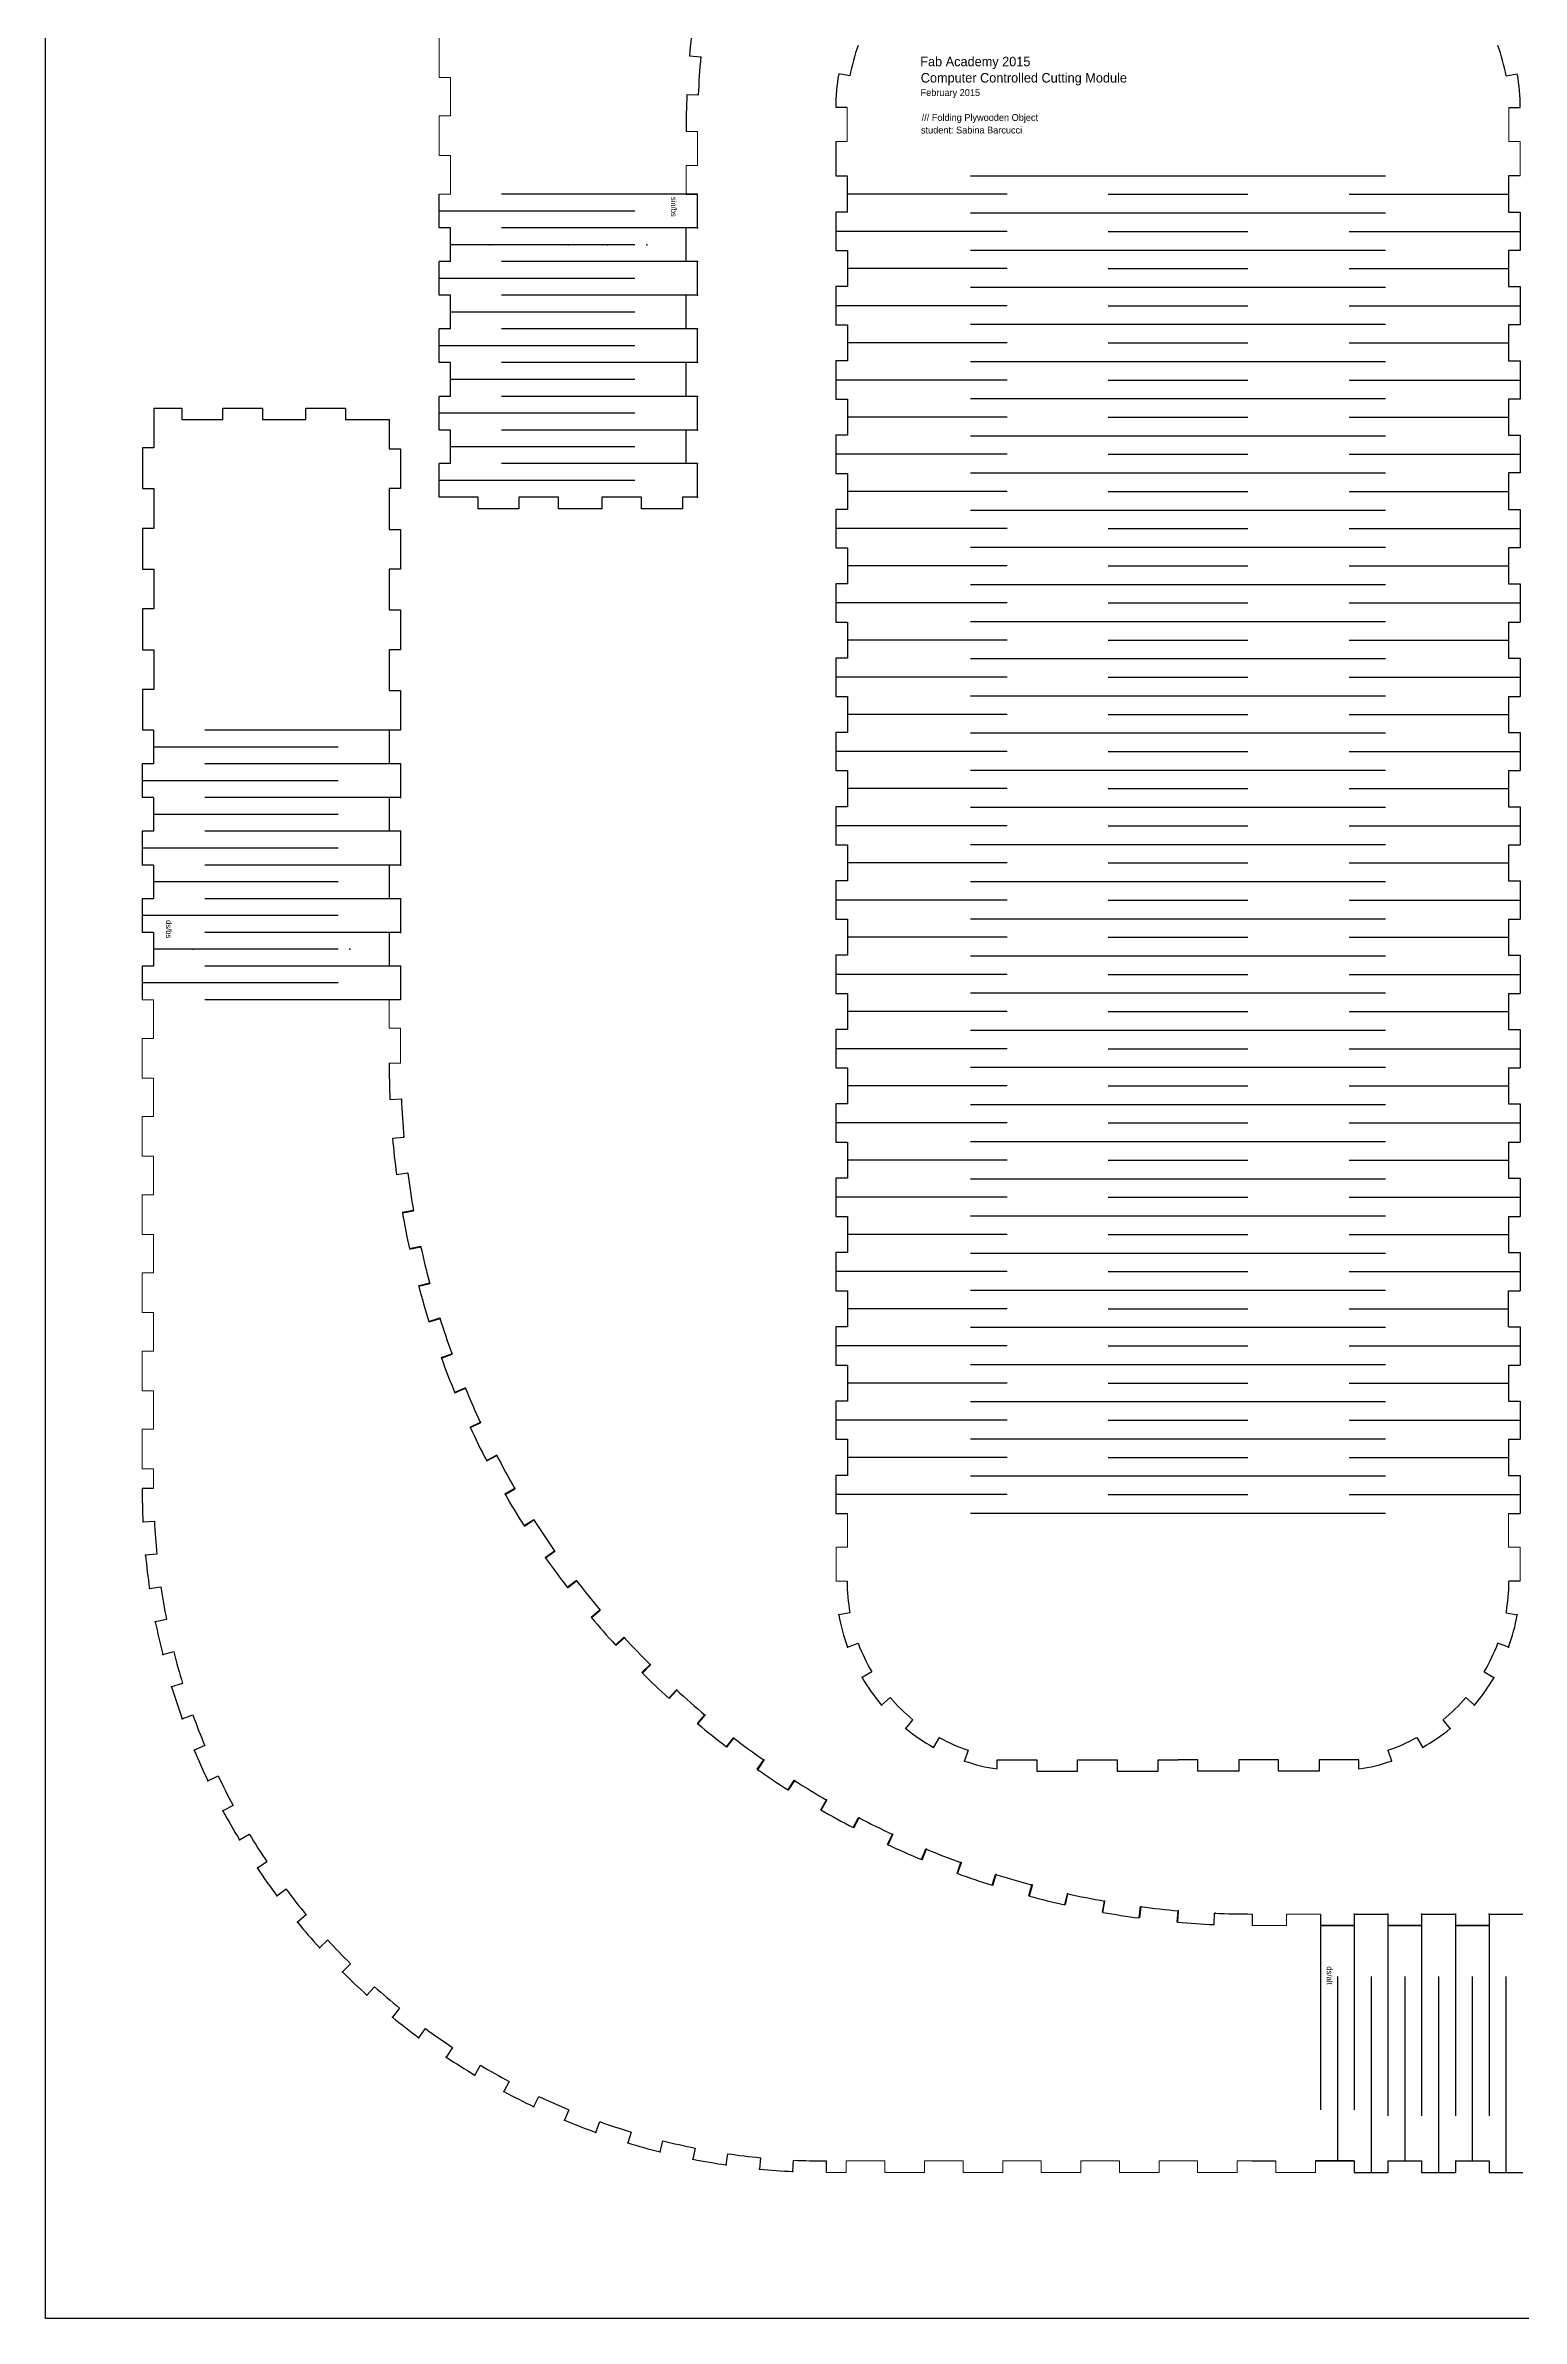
# Model space of a CAD drawing. Header units: millimetres. Extents: x -828 to 5071, y 1205 to 5492.
# Drawn here: x 2383 to 2772, y 3028 to 3626 of the extents above; entities that cross this region are included whole.
import ezdxf

# ---------------------------------------------------------------- set-up
doc = ezdxf.new("R2010")
doc.units = ezdxf.units.MM
doc.layers.get('0').update_dxf_attribs({"true_color": 0xe7f0ff})
doc.layers.add('Layer 1', color=7, linetype='Continuous')

msp = doc.modelspace()

# ---------------------------------------------------------------- linework, layer by layer
at = {"color": 1}
for p, q in [((2383.1, 3028.13), (2383.1, 3928.13)), ((2636.14, 3587.26), (2594.14, 3587.26)), ((2662.77, 3587.26), (2699.51, 3587.26)), ((2726.14, 3587.26), (2768.14, 3587.26)), ((2636.14, 3577.48), (2591.06, 3577.48)), ((2662.77, 3577.48), (2699.51, 3577.48)), ((2726.14, 3577.48), (2771.21, 3577.48)), ((2636.14, 3567.7), (2594.14, 3567.7)), ((2662.77, 3567.7), (2699.51, 3567.7)), ((2726.14, 3567.7), (2768.14, 3567.7)), ((2636.14, 3557.92), (2591.06, 3557.92)), ((2662.77, 3557.92), (2699.51, 3557.92)), ((2726.14, 3557.92), (2771.21, 3557.92)), ((2636.14, 3548.15), (2594.14, 3548.15)), ((2662.77, 3548.15), (2699.51, 3548.15)), ((2726.14, 3548.15), (2768.14, 3548.15)), ((2636.14, 3538.37), (2591.06, 3538.37)), ((2662.77, 3538.37), (2699.51, 3538.37)), ((2726.14, 3538.37), (2771.21, 3538.37)), ((2636.14, 3528.59), (2594.14, 3528.59)), ((2662.77, 3528.59), (2699.51, 3528.59)), ((2726.14, 3528.59), (2768.14, 3528.59)), ((2636.14, 3518.81), (2591.06, 3518.81)), ((2662.77, 3518.81), (2699.51, 3518.81)), ((2726.14, 3518.81), (2771.21, 3518.81)), ((2636.14, 3509.04), (2594.14, 3509.04)), ((2662.77, 3509.04), (2699.51, 3509.04)), ((2726.14, 3509.04), (2768.14, 3509.04)), ((2636.14, 3499.26), (2591.06, 3499.26)), ((2662.77, 3499.26), (2699.51, 3499.26)), ((2726.14, 3499.26), (2771.21, 3499.26)), ((2636.14, 3489.48), (2594.14, 3489.48)), ((2662.77, 3489.48), (2699.51, 3489.48)), ((2726.14, 3489.48), (2768.14, 3489.48)), ((2636.14, 3479.7), (2591.06, 3479.7)), ((2662.77, 3479.7), (2699.51, 3479.7)), ((2726.14, 3479.7), (2771.21, 3479.7)), ((2636.14, 3469.92), (2594.14, 3469.92)), ((2662.77, 3469.92), (2699.51, 3469.92)), ((2726.14, 3469.92), (2768.14, 3469.92)), ((2636.14, 3460.15), (2591.06, 3460.15)), ((2662.77, 3460.15), (2699.51, 3460.15)), ((2726.14, 3460.15), (2771.21, 3460.15)), ((2636.14, 3450.37), (2594.14, 3450.37)), ((2662.77, 3450.37), (2699.51, 3450.37)), ((2726.14, 3450.37), (2768.14, 3450.37)), ((2636.14, 3440.59), (2591.06, 3440.59)), ((2662.77, 3440.59), (2699.51, 3440.59)), ((2726.14, 3440.59), (2771.21, 3440.59)), ((2636.14, 3430.81), (2594.14, 3430.81)), ((2662.77, 3430.81), (2699.51, 3430.81)), ((2726.14, 3430.81), (2768.14, 3430.81)), ((2636.14, 3421.04), (2591.06, 3421.04)), ((2662.77, 3421.04), (2699.51, 3421.04)), ((2726.14, 3421.04), (2771.21, 3421.04)), ((2636.14, 3411.26), (2594.14, 3411.26)), ((2662.77, 3411.26), (2699.51, 3411.26)), ((2726.14, 3411.26), (2768.14, 3411.26)), ((2636.14, 3401.48), (2591.06, 3401.48)), ((2662.77, 3401.48), (2699.51, 3401.48)), ((2726.14, 3401.48), (2771.21, 3401.48)), ((2636.14, 3391.7), (2594.14, 3391.7)), ((2662.77, 3391.7), (2699.51, 3391.7)), ((2726.14, 3391.7), (2768.14, 3391.7)), ((2636.14, 3381.92), (2591.06, 3381.92)), ((2662.77, 3381.92), (2699.51, 3381.92)), ((2726.14, 3381.92), (2771.21, 3381.92)), ((2636.14, 3372.15), (2594.14, 3372.15)), ((2662.77, 3372.15), (2699.51, 3372.15)), ((2726.14, 3372.15), (2768.14, 3372.15)), ((2636.14, 3362.37), (2591.06, 3362.37)), ((2662.77, 3362.37), (2699.51, 3362.37)), ((2726.14, 3362.37), (2771.21, 3362.37)), ((2636.14, 3352.59), (2594.14, 3352.59)), ((2662.77, 3352.59), (2699.51, 3352.59)), ((2726.14, 3352.59), (2768.14, 3352.59)), ((2636.14, 3342.81), (2591.06, 3342.81)), ((2662.77, 3342.81), (2699.51, 3342.81)), ((2726.14, 3342.81), (2771.21, 3342.81)), ((2636.14, 3333.04), (2594.14, 3333.04)), ((2662.77, 3333.04), (2699.51, 3333.04)), ((2726.14, 3333.04), (2768.14, 3333.04)), ((2636.14, 3323.26), (2591.06, 3323.26)), ((2662.77, 3323.26), (2699.51, 3323.26)), ((2726.14, 3323.26), (2771.21, 3323.26)), ((2636.14, 3313.48), (2594.14, 3313.48)), ((2662.77, 3313.48), (2699.51, 3313.48)), ((2726.14, 3313.48), (2768.14, 3313.48)), ((2636.14, 3303.7), (2591.06, 3303.7)), ((2662.77, 3303.7), (2699.51, 3303.7)), ((2726.14, 3303.7), (2771.21, 3303.7)), ((2636.14, 3293.92), (2594.14, 3293.92)), ((2662.77, 3293.92), (2699.51, 3293.92)), ((2726.14, 3293.92), (2768.14, 3293.92)), ((2636.14, 3284.15), (2591.06, 3284.15)), ((2662.77, 3284.15), (2699.51, 3284.15)), ((2726.14, 3284.15), (2771.21, 3284.15)), ((2636.14, 3274.37), (2594.14, 3274.37)), ((2662.77, 3274.37), (2699.51, 3274.37)), ((2726.14, 3274.37), (2768.14, 3274.37)), ((2636.14, 3264.59), (2591.06, 3264.59)), ((2662.77, 3264.59), (2699.51, 3264.59)), ((2726.14, 3264.59), (2771.21, 3264.59)), ((2636.14, 3254.81), (2594.14, 3254.81)), ((2662.77, 3254.81), (2699.51, 3254.81)), ((2726.14, 3254.81), (2768.14, 3254.81)), ((2636.14, 3245.04), (2591.06, 3245.04)), ((2662.77, 3245.04), (2699.51, 3245.04)), ((2726.14, 3245.04), (2771.21, 3245.04)), ((2983.1, 3028.13), (2383.1, 3028.13))]:
    msp.add_line(p, q, dxfattribs=at)
at = {"color": 7, "true_color": 0xffffff}
for p, q in [((2552.56, 3623.71), (2555.55, 3623.45)), ((2551.89, 3613.52), (2554.89, 3613.39)), ((2768.14, 3592.15), (2768.14, 3582.52)), ((2591.06, 3582.52), (2591.06, 3572.44)), ((2594.14, 3582.52), (2591.06, 3582.52)), ((2768.14, 3582.52), (2771.21, 3582.52)), ((2771.21, 3582.52), (2771.21, 3572.44)), ((2591.06, 3572.44), (2594.14, 3572.44)), ((2594.14, 3572.44), (2594.14, 3562.96)), ((2768.14, 3572.44), (2768.14, 3562.96)), ((2771.21, 3572.44), (2768.14, 3572.44)), ((2591.06, 3562.96), (2591.06, 3552.89)), ((2594.14, 3562.96), (2591.06, 3562.96)), ((2768.14, 3562.96), (2771.21, 3562.96)), ((2771.21, 3562.96), (2771.21, 3552.89)), ((2591.06, 3552.89), (2594.14, 3552.89)), ((2594.14, 3552.89), (2594.14, 3543.41)), ((2768.14, 3552.89), (2768.14, 3543.41)), ((2771.21, 3552.89), (2768.14, 3552.89)), ((2591.06, 3543.41), (2591.06, 3533.33)), ((2594.14, 3543.41), (2591.06, 3543.41)), ((2768.14, 3543.41), (2771.21, 3543.41)), ((2771.21, 3543.41), (2771.21, 3533.33)), ((2591.06, 3533.33), (2594.14, 3533.33)), ((2594.14, 3533.33), (2594.14, 3523.85)), ((2768.14, 3533.33), (2768.14, 3523.85)), ((2771.21, 3533.33), (2768.14, 3533.33)), ((2591.06, 3523.85), (2591.06, 3513.77)), ((2594.14, 3523.85), (2591.06, 3523.85)), ((2768.14, 3523.85), (2771.21, 3523.85)), ((2771.21, 3523.85), (2771.21, 3513.92)), ((2591.06, 3513.77), (2594.14, 3513.77)), ((2594.14, 3513.77), (2594.14, 3504.3)), ((2768.14, 3513.92), (2768.14, 3504.3)), ((2771.21, 3513.92), (2768.14, 3513.92)), ((2591.06, 3504.3), (2591.06, 3494.22)), ((2594.14, 3504.3), (2591.06, 3504.3)), ((2768.14, 3504.3), (2771.21, 3504.3)), ((2771.21, 3504.3), (2771.21, 3494.22)), ((2591.06, 3494.22), (2594.14, 3494.22)), ((2594.14, 3494.22), (2594.14, 3484.74)), ((2768.14, 3494.22), (2768.14, 3484.74)), ((2771.21, 3494.22), (2768.14, 3494.22)), ((2591.06, 3484.74), (2591.06, 3474.66)), ((2594.14, 3484.74), (2591.06, 3484.74)), ((2768.14, 3484.74), (2771.21, 3484.74)), ((2771.21, 3484.74), (2771.21, 3474.66)), ((2591.06, 3474.66), (2594.14, 3474.66)), ((2594.14, 3474.66), (2594.14, 3465.19)), ((2768.14, 3474.66), (2768.14, 3465.19)), ((2768.14, 3474.66), (2771.21, 3474.66)), ((2591.06, 3465.19), (2591.06, 3455.11)), ((2594.14, 3465.19), (2591.06, 3465.19)), ((2768.14, 3465.19), (2771.21, 3465.19)), ((2771.21, 3465.19), (2771.21, 3455.11)), ((2591.06, 3455.11), (2594.14, 3455.11)), ((2594.14, 3455.11), (2594.14, 3445.63)), ((2768.14, 3455.11), (2768.14, 3445.63)), ((2768.14, 3455.11), (2771.21, 3455.11)), ((2591.06, 3445.63), (2591.06, 3435.55)), ((2594.14, 3445.63), (2591.06, 3445.63)), ((2768.14, 3445.63), (2771.21, 3445.63)), ((2771.21, 3445.63), (2771.21, 3435.55)), ((2591.06, 3435.55), (2594.14, 3435.55)), ((2594.14, 3435.55), (2594.14, 3426.07)), ((2768.14, 3435.55), (2768.14, 3426.07)), ((2768.14, 3435.55), (2771.21, 3435.55)), ((2591.06, 3426.07), (2591.06, 3416)), ((2594.14, 3426.07), (2591.06, 3426.07)), ((2768.14, 3426.07), (2771.21, 3426.07)), ((2771.21, 3426.07), (2771.21, 3416)), ((2591.06, 3416), (2594.14, 3416)), ((2594.14, 3416), (2594.14, 3406.52)), ((2768.14, 3416), (2768.14, 3406.52)), ((2768.14, 3416), (2771.21, 3416)), ((2591.06, 3406.52), (2591.06, 3396.44)), ((2594.14, 3406.52), (2591.06, 3406.52)), ((2768.14, 3406.52), (2771.21, 3406.52)), ((2771.21, 3406.52), (2771.21, 3396.44)), ((2591.06, 3396.44), (2594.14, 3396.44)), ((2594.14, 3396.44), (2594.14, 3386.96)), ((2768.14, 3396.44), (2768.14, 3386.96)), ((2768.14, 3396.44), (2771.21, 3396.44)), ((2591.06, 3386.96), (2591.06, 3376.89)), ((2594.14, 3386.96), (2591.06, 3386.96)), ((2768.14, 3386.96), (2771.21, 3386.96)), ((2771.21, 3386.96), (2771.21, 3376.89)), ((2591.06, 3376.89), (2594.14, 3376.89)), ((2594.14, 3376.89), (2594.14, 3367.41)), ((2768.14, 3376.89), (2768.14, 3367.41)), ((2768.14, 3376.89), (2771.21, 3376.89)), ((2591.06, 3367.41), (2591.06, 3357.33)), ((2594.14, 3367.41), (2591.06, 3367.41)), ((2768.14, 3367.41), (2771.21, 3367.41)), ((2771.21, 3367.41), (2771.21, 3357.33)), ((2591.06, 3357.33), (2594.14, 3357.33)), ((2594.14, 3357.33), (2594.14, 3347.85)), ((2768.14, 3357.33), (2768.14, 3347.85)), ((2768.14, 3357.33), (2771.21, 3357.33)), ((2473.76, 3348.99), (2476.76, 3349.13)), ((2591.06, 3347.85), (2591.06, 3337.77)), ((2594.14, 3347.85), (2591.06, 3347.85)), ((2768.14, 3347.85), (2771.21, 3347.85)), ((2771.21, 3347.85), (2771.21, 3337.77)), ((2474.43, 3338.81), (2477.42, 3339.07)), ((2591.06, 3337.77), (2594.14, 3337.77)), ((2594.14, 3337.77), (2594.14, 3328.3)), ((2768.14, 3337.77), (2768.14, 3328.3)), ((2768.14, 3337.77), (2771.21, 3337.77)), ((2475.48, 3329.25), (2478.45, 3329.65)), ((2591.06, 3328.3), (2591.06, 3318.22)), ((2594.14, 3328.3), (2591.06, 3328.3)), ((2768.14, 3328.3), (2771.21, 3328.3)), ((2771.21, 3328.3), (2771.21, 3318.22)), ((2477, 3319.31), (2479.96, 3319.83)), ((2477.03, 3319.16), (2479.99, 3319.68)), ((2591.06, 3318.22), (2594.14, 3318.22)), ((2594.14, 3318.22), (2594.14, 3308.74)), ((2768.14, 3318.22), (2768.14, 3308.74)), ((2768.14, 3318.22), (2771.21, 3318.22)), ((2478.91, 3309.74), (2481.83, 3310.39)), ((2478.94, 3309.59), (2481.87, 3310.24)), ((2478.94, 3309.59), (2481.87, 3310.24)), ((2591.06, 3308.74), (2591.06, 3298.66)), ((2594.14, 3308.74), (2591.06, 3308.74)), ((2768.14, 3308.74), (2771.21, 3308.74)), ((2771.21, 3308.74), (2771.21, 3298.66)), ((2481.29, 3299.96), (2484.19, 3300.74)), ((2481.33, 3299.82), (2484.23, 3300.6)), ((2591.06, 3298.66), (2594.14, 3298.66)), ((2594.14, 3298.66), (2594.14, 3289.19)), ((2768.14, 3289.19), (2768.14, 3298.66)), ((2768.14, 3298.66), (2771.21, 3298.66)), ((2484.02, 3290.59), (2486.88, 3291.5)), ((2484.07, 3290.45), (2486.93, 3291.35)), ((2484.07, 3290.45), (2486.93, 3291.35)), ((2591.06, 3289.19), (2591.06, 3279.11)), ((2594.14, 3289.19), (2591.06, 3289.19)), ((2768.14, 3289.19), (2771.21, 3289.19)), ((2771.21, 3289.19), (2771.21, 3279.11)), ((2487.25, 3281.07), (2490.07, 3282.09)), ((2487.3, 3280.93), (2490.12, 3281.95)), ((2591.06, 3279.11), (2594.14, 3279.11)), ((2594.14, 3279.11), (2594.14, 3269.63)), ((2768.14, 3279.11), (2768.14, 3269.63)), ((2768.14, 3279.11), (2771.21, 3279.11)), ((2490.79, 3271.97), (2493.56, 3273.12)), ((2490.84, 3271.83), (2493.62, 3272.98)), ((2490.84, 3271.83), (2493.62, 3272.98)), ((2591.06, 3269.63), (2591.06, 3259.55)), ((2594.14, 3269.63), (2591.06, 3269.63)), ((2768.14, 3269.63), (2771.21, 3269.63)), ((2771.21, 3269.63), (2771.21, 3259.55)), ((2494.84, 3262.76), (2497.55, 3264.03)), ((2494.84, 3262.76), (2497.55, 3264.03)), ((2494.9, 3262.62), (2497.62, 3263.89)), ((2499.15, 3254), (2501.81, 3255.39)), ((2499.22, 3253.87), (2501.88, 3255.26)), ((2499.22, 3253.87), (2501.88, 3255.26)), ((2591.06, 3259.55), (2594.14, 3259.55)), ((2594.14, 3259.55), (2594.14, 3250.07)), ((2768.14, 3259.55), (2768.14, 3250.07)), ((2768.14, 3259.55), (2771.21, 3259.55)), ((2591.06, 3250.07), (2591.06, 3240)), ((2594.14, 3250.07), (2591.06, 3250.07)), ((2768.14, 3250.07), (2771.21, 3250.07)), ((2771.21, 3250.07), (2771.21, 3240)), ((2408.55, 3246.68), (2411.55, 3246.68)), ((2503.98, 3245.18), (2506.58, 3246.68)), ((2504.06, 3245.05), (2506.66, 3246.55)), ((2408.77, 3237.85), (2411.76, 3237.99)), ((2509.05, 3236.84), (2511.58, 3238.45)), ((2509.13, 3236.71), (2511.66, 3238.32)), ((2591.06, 3240), (2594.14, 3240)), ((2768.14, 3240), (2771.21, 3240)), ((2412.4, 3229.33), (2409.42, 3229.03)), ((2514.63, 3228.47), (2517.09, 3230.19)), ((2514.63, 3228.47), (2517.09, 3230.19)), ((2514.72, 3228.35), (2517.18, 3230.07)), ((2410.5, 3220.26), (2413.47, 3220.7)), ((2520.4, 3220.6), (2522.78, 3222.42)), ((2520.49, 3220.48), (2522.87, 3222.3)), ((2526.69, 3212.75), (2528.99, 3214.68)), ((2526.69, 3212.75), (2528.99, 3214.68)), ((2526.79, 3212.63), (2529.09, 3214.56)), ((2414.95, 3212.14), (2412.01, 3211.55)), ((2533.13, 3205.41), (2535.34, 3207.44)), ((2533.23, 3205.3), (2535.44, 3207.33)), ((2413.95, 3202.93), (2416.86, 3203.66)), ((2419.17, 3195.28), (2416.3, 3194.41)), ((2540.08, 3198.14), (2542.2, 3200.26)), ((2540.08, 3198.14), (2542.2, 3200.26)), ((2540.19, 3198.03), (2542.31, 3200.16)), ((2547.13, 3191.39), (2549.16, 3193.6)), ((2547.24, 3191.29), (2549.27, 3193.5)), ((2547.24, 3191.29), (2549.27, 3193.5)), ((2419.08, 3186.02), (2421.9, 3187.03)), ((2554.69, 3184.75), (2556.62, 3187.05)), ((2554.81, 3184.66), (2556.73, 3186.96)), ((2425.03, 3178.92), (2422.26, 3177.77)), ((2562.3, 3178.64), (2564.13, 3181.02)), ((2562.42, 3178.55), (2564.25, 3180.93)), ((2425.84, 3169.69), (2428.55, 3170.97)), ((2570.41, 3172.69), (2572.13, 3175.15)), ((2570.53, 3172.6), (2572.26, 3175.06)), ((2578.53, 3167.27), (2580.14, 3169.8)), ((2578.65, 3167.18), (2580.26, 3169.71)), ((2432.46, 3163.21), (2429.81, 3161.8)), ((2587.12, 3162.04), (2588.62, 3164.64)), ((2587.25, 3161.97), (2588.75, 3164.57)), ((2595.68, 3157.35), (2597.06, 3160.01)), ((2595.81, 3157.28), (2597.2, 3159.94)), ((2434.17, 3154.11), (2436.74, 3155.65)), ((2604.7, 3152.89), (2605.97, 3155.61)), ((2604.84, 3152.83), (2606.1, 3155.55)), ((2441.39, 3148.31), (2438.9, 3146.64)), ((2613.63, 3148.96), (2614.78, 3151.73)), ((2613.77, 3148.9), (2614.92, 3151.67)), ((2623.01, 3145.31), (2624.03, 3148.13)), ((2623.15, 3145.26), (2624.17, 3148.08)), ((2443.99, 3139.41), (2446.4, 3141.2)), ((2632.25, 3142.17), (2633.15, 3145.03)), ((2632.39, 3142.13), (2633.29, 3144.99)), ((2641.91, 3139.35), (2642.68, 3142.25)), ((2641.91, 3139.35), (2642.68, 3142.25)), ((2642.05, 3139.31), (2642.83, 3142.21)), ((2651.39, 3137.03), (2652.03, 3139.96)), ((2651.53, 3137), (2652.18, 3139.93)), ((2661.25, 3135.06), (2661.77, 3138.02)), ((2661.4, 3135.04), (2661.92, 3137.99)), ((2670.9, 3133.58), (2671.29, 3136.55)), ((2671.05, 3133.56), (2671.44, 3136.53)), ((2680.9, 3132.48), (2681.16, 3135.47)), ((2681.05, 3132.46), (2681.31, 3135.45)), ((2451.74, 3134.35), (2449.42, 3132.44)), ((2690.64, 3131.84), (2690.77, 3134.83)), ((2700.69, 3134.61), (2700.69, 3131.61)), ((2455.2, 3125.75), (2457.42, 3127.77)), ((2463.41, 3121.47), (2461.29, 3119.35)), ((2467.69, 3113.26), (2469.71, 3115.48)), ((2476.29, 3109.8), (2474.39, 3107.48)), ((2481.35, 3102.05), (2483.14, 3104.45)), ((2490.25, 3099.45), (2488.58, 3096.96)), ((2496.05, 3092.23), (2497.59, 3094.8)), ((2505.15, 3090.52), (2503.74, 3087.87)), ((2511.63, 3083.9), (2512.91, 3086.61)), ((2520.86, 3083.09), (2519.71, 3080.32)), ((2527.96, 3077.13), (2528.97, 3079.96)), ((2537.22, 3077.23), (2536.35, 3074.36)), ((2544.87, 3072), (2545.6, 3074.91)), ((2554.08, 3073.01), (2553.49, 3070.07)), ((2562.2, 3068.56), (2562.64, 3071.52)), ((2571.27, 3070.46), (2570.97, 3067.47)), ((2579.79, 3066.82), (2579.94, 3069.82)), ((2588.62, 3066.61), (2588.62, 3069.61))]:
    msp.add_line(p, q, dxfattribs=at)
at = {"color": 4}
for p, q in [((2594.8, 3618.39), (2591.85, 3618.92)), ((2767.48, 3618.39), (2770.43, 3618.92)), ((2594.06, 3610.1), (2591.06, 3610.1)), ((2768.21, 3610.1), (2771.21, 3610.1)), ((2626.55, 3592.15), (2735.73, 3592.15)), ((2486.68, 3578.42), (2486.68, 3587.29)), ((2554.68, 3587.29), (2503.14, 3587.29)), ((2551.68, 3587.29), (2554.61, 3587.29)), ((2554.68, 3578.42), (2554.68, 3587.29)), ((2538.22, 3582.85), (2486.68, 3582.85)), ((2489.68, 3578.42), (2486.68, 3578.42)), ((2489.68, 3578.42), (2486.68, 3578.42)), ((2489.68, 3569.55), (2489.68, 3578.42)), ((2554.68, 3578.42), (2503.14, 3578.42)), ((2554.68, 3578.42), (2551.68, 3578.42)), ((2554.68, 3578.42), (2551.68, 3578.42)), ((2551.68, 3569.55), (2551.68, 3578.42)), ((2626.55, 3582.37), (2735.73, 3582.37)), ((2538.22, 3573.98), (2489.68, 3573.98)), ((2626.55, 3572.59), (2735.73, 3572.59)), ((2489.68, 3569.55), (2486.68, 3569.55)), ((2489.68, 3569.55), (2486.68, 3569.55)), ((2486.68, 3560.68), (2486.68, 3569.55)), ((2554.68, 3569.55), (2503.14, 3569.55)), ((2554.68, 3569.55), (2551.68, 3569.55)), ((2554.68, 3569.55), (2551.68, 3569.55)), ((2554.68, 3560.68), (2554.68, 3569.55)), ((2538.22, 3565.11), (2486.68, 3565.11)), ((2489.68, 3560.68), (2486.68, 3560.68)), ((2489.68, 3560.68), (2486.68, 3560.68)), ((2489.68, 3551.81), (2489.68, 3560.68)), ((2554.68, 3560.68), (2503.14, 3560.68)), ((2554.68, 3560.68), (2551.68, 3560.68)), ((2554.68, 3560.68), (2551.68, 3560.68)), ((2551.68, 3551.81), (2551.68, 3560.68)), ((2626.55, 3562.81), (2735.73, 3562.81)), ((2538.22, 3556.24), (2489.68, 3556.24)), ((2489.68, 3551.81), (2486.68, 3551.81)), ((2489.68, 3551.81), (2486.68, 3551.81)), ((2486.68, 3542.94), (2486.68, 3551.81)), ((2554.68, 3551.81), (2503.14, 3551.81)), ((2554.68, 3551.81), (2551.68, 3551.81)), ((2554.68, 3551.81), (2551.68, 3551.81)), ((2554.68, 3542.94), (2554.68, 3551.81)), ((2626.55, 3553.04), (2735.73, 3553.04)), ((2538.22, 3547.37), (2486.68, 3547.37)), ((2489.68, 3542.94), (2486.68, 3542.94)), ((2489.68, 3542.94), (2486.68, 3542.94)), ((2489.68, 3534.07), (2489.68, 3542.94)), ((2554.68, 3542.94), (2503.14, 3542.94)), ((2554.68, 3542.94), (2551.68, 3542.94)), ((2554.68, 3542.94), (2551.68, 3542.94)), ((2551.68, 3534.07), (2551.68, 3542.94)), ((2626.55, 3543.26), (2735.73, 3543.26)), ((2538.22, 3538.5), (2489.68, 3538.5)), ((2489.68, 3534.07), (2486.68, 3534.07)), ((2489.68, 3534.07), (2486.68, 3534.07)), ((2486.68, 3525.2), (2486.68, 3534.07)), ((2551.68, 3534.07), (2503.14, 3534.07)), ((2554.68, 3534.07), (2551.68, 3534.07)), ((2554.68, 3534.07), (2551.68, 3534.07)), ((2554.68, 3525.2), (2554.68, 3534.07)), ((2626.55, 3533.48), (2735.73, 3533.48)), ((2538.22, 3529.63), (2486.68, 3529.63)), ((2489.68, 3525.2), (2486.68, 3525.2)), ((2489.68, 3525.2), (2486.68, 3525.2)), ((2489.68, 3516.37), (2489.68, 3525.2)), ((2551.68, 3525.2), (2503.14, 3525.2)), ((2554.68, 3525.2), (2551.68, 3525.2)), ((2554.68, 3525.2), (2551.68, 3525.2)), ((2551.68, 3516.37), (2551.68, 3525.2)), ((2538.22, 3520.78), (2489.68, 3520.78)), ((2626.55, 3523.7), (2735.73, 3523.7)), ((2486.68, 3507.5), (2486.68, 3516.37)), ((2489.68, 3516.37), (2486.68, 3516.37)), ((2551.68, 3516.37), (2503.14, 3516.37)), ((2554.68, 3516.37), (2551.68, 3516.37)), ((2554.68, 3516.37), (2551.68, 3516.37)), ((2554.68, 3507.5), (2554.68, 3516.37)), ((2626.55, 3513.92), (2735.73, 3513.92)), ((2538.22, 3511.93), (2486.68, 3511.93)), ((2489.68, 3507.5), (2486.68, 3507.5)), ((2496.95, 3507.5), (2486.68, 3507.5)), ((2496.95, 3504.5), (2496.95, 3507.5)), ((2507.7, 3507.5), (2507.7, 3504.5)), ((2518.15, 3507.5), (2507.7, 3507.5)), ((2518.15, 3504.5), (2518.15, 3507.5)), ((2529.55, 3507.5), (2529.55, 3504.5)), ((2539.99, 3507.5), (2529.55, 3507.5)), ((2539.99, 3504.5), (2539.99, 3507.5)), ((2550.74, 3507.5), (2550.74, 3504.5)), ((2554.68, 3507.5), (2550.74, 3507.5)), ((2507.7, 3504.5), (2496.95, 3504.5)), ((2529.55, 3504.5), (2518.15, 3504.5)), ((2550.74, 3504.5), (2539.99, 3504.5)), ((2626.55, 3504.15), (2735.73, 3504.15)), ((2626.55, 3494.37), (2735.73, 3494.37)), ((2626.55, 3484.59), (2735.73, 3484.59)), ((2626.55, 3474.81), (2735.73, 3474.81)), ((2626.55, 3465.04), (2735.73, 3465.04)), ((2626.55, 3455.26), (2735.73, 3455.26)), ((2411.55, 3446.19), (2411.55, 3437.32)), ((2473.55, 3446.19), (2425.01, 3446.19)), ((2473.55, 3446.19), (2473.55, 3437.32)), ((2460.09, 3441.76), (2411.55, 3441.76)), ((2626.55, 3445.48), (2735.73, 3445.48)), ((2411.55, 3437.32), (2408.55, 3437.32)), ((2408.55, 3437.32), (2408.55, 3428.45)), ((2476.55, 3437.32), (2425.01, 3437.32)), ((2476.55, 3437.32), (2473.55, 3437.32)), ((2476.55, 3437.32), (2476.55, 3428.45)), ((2626.55, 3435.7), (2735.73, 3435.7)), ((2460.09, 3432.89), (2408.55, 3432.89)), ((2411.55, 3428.45), (2408.55, 3428.45)), ((2411.55, 3428.45), (2411.55, 3419.58)), ((2476.55, 3428.45), (2425.01, 3428.45)), ((2476.55, 3428.45), (2473.55, 3428.45)), ((2473.55, 3428.45), (2473.55, 3419.58)), ((2460.09, 3424.02), (2411.55, 3424.02)), ((2626.55, 3425.92), (2735.73, 3425.92)), ((2411.55, 3419.58), (2408.55, 3419.58)), ((2408.55, 3419.58), (2408.55, 3410.71)), ((2476.55, 3419.58), (2425.01, 3419.58)), ((2476.55, 3419.58), (2473.55, 3419.58)), ((2476.55, 3419.58), (2476.55, 3410.71)), ((2460.09, 3415.15), (2408.55, 3415.15)), ((2411.55, 3410.71), (2408.55, 3410.71)), ((2411.55, 3410.71), (2411.55, 3401.84)), ((2476.55, 3410.71), (2425.01, 3410.71)), ((2476.55, 3410.71), (2473.55, 3410.71)), ((2473.55, 3410.71), (2473.55, 3401.84)), ((2626.55, 3416.15), (2735.73, 3416.15)), ((2460.09, 3406.28), (2411.55, 3406.28)), ((2626.55, 3406.37), (2735.73, 3406.37)), ((2411.55, 3401.84), (2408.55, 3401.84)), ((2408.55, 3401.84), (2408.55, 3392.97)), ((2476.55, 3401.84), (2425.01, 3401.84)), ((2476.55, 3401.84), (2473.55, 3401.84)), ((2476.55, 3401.84), (2476.55, 3392.97)), ((2460.09, 3397.41), (2408.55, 3397.41)), ((2411.55, 3392.97), (2408.55, 3392.97)), ((2411.55, 3392.97), (2411.55, 3384.1)), ((2476.55, 3392.97), (2425.01, 3392.97)), ((2476.55, 3392.97), (2473.55, 3392.97)), ((2473.55, 3392.97), (2473.55, 3384.1)), ((2626.55, 3396.59), (2735.73, 3396.59)), ((2460.09, 3388.54), (2411.55, 3388.54)), ((2626.55, 3386.81), (2735.73, 3386.81)), ((2411.55, 3384.1), (2408.55, 3384.1)), ((2408.55, 3384.1), (2408.55, 3375.23)), ((2476.55, 3384.1), (2425.01, 3384.1)), ((2476.55, 3384.1), (2473.55, 3384.1)), ((2476.55, 3384.1), (2476.55, 3375.23)), ((2460.09, 3379.67), (2408.55, 3379.67)), ((2476.55, 3375.23), (2425.01, 3375.23)), ((2626.55, 3377.04), (2735.73, 3377.04)), ((2626.55, 3367.26), (2735.73, 3367.26)), ((2626.55, 3357.48), (2735.73, 3357.48)), ((2626.55, 3347.7), (2735.73, 3347.7)), ((2626.55, 3337.92), (2735.73, 3337.92)), ((2626.55, 3328.15), (2735.73, 3328.15)), ((2626.55, 3318.37), (2735.73, 3318.37)), ((2626.55, 3308.59), (2735.73, 3308.59)), ((2626.55, 3298.81), (2735.73, 3298.81)), ((2626.55, 3289.04), (2735.73, 3289.04)), ((2626.55, 3279.26), (2735.73, 3279.26)), ((2626.55, 3269.48), (2735.73, 3269.48)), ((2626.55, 3259.7), (2735.73, 3259.7)), ((2626.55, 3249.92), (2735.73, 3249.92)), ((2626.55, 3240.15), (2735.73, 3240.15)), ((2771.14, 3222.19), (2768.21, 3222.19)), ((2594.8, 3213.9), (2591.85, 3213.37)), ((2767.48, 3213.9), (2770.43, 3213.37)), ((2594.18, 3204.82), (2596.99, 3205.87)), ((2768.1, 3204.82), (2765.28, 3205.87)), ((2600.57, 3198.35), (2597.98, 3196.82)), ((2761.71, 3198.35), (2764.29, 3196.82)), ((2603.14, 3189.62), (2605.41, 3191.57)), ((2759.14, 3189.62), (2756.86, 3191.57)), ((2609.48, 3183.44), (2611.38, 3185.76)), ((2752.79, 3183.44), (2750.9, 3185.76)), ((2618.28, 3181.1), (2616.82, 3178.48)), ((2625.89, 3177.73), (2624.92, 3174.89)), ((2736.39, 3177.73), (2737.36, 3174.89)), ((2744, 3181.1), (2745.45, 3178.48)), ((2700.69, 3134.61), (2700.69, 3134.61)), ((2718.65, 3134.61), (2718.65, 3131.61)), ((2718.65, 3131.61), (2727.52, 3131.61)), ((2727.52, 3131.61), (2718.65, 3131.61)), ((2727.52, 3134.61), (2727.52, 3131.61)), ((2727.52, 3134.61), (2736.39, 3134.61)), ((2736.39, 3134.61), (2736.39, 3131.61)), ((2736.39, 3131.61), (2745.26, 3131.61)), ((2745.26, 3131.61), (2736.39, 3131.61)), ((2745.26, 3134.61), (2745.26, 3131.61)), ((2745.26, 3134.61), (2754.13, 3134.61)), ((2754.13, 3134.61), (2754.13, 3131.61)), ((2754.13, 3131.61), (2763, 3131.61)), ((2763, 3131.61), (2754.13, 3131.61)), ((2763, 3134.61), (2763, 3131.61)), ((2763, 3134.61), (2771.87, 3134.61)), ((2700.69, 3069.61), (2706.88, 3069.61)), ((2717.32, 3069.61), (2718.65, 3069.61)), ((2727.52, 3069.61), (2717.32, 3069.61)), ((2718.65, 3069.61), (2718.65, 3069.61)), ((2718.65, 3069.61), (2727.52, 3069.61)), ((2727.52, 3069.61), (2727.52, 3066.61)), ((2736.39, 3069.61), (2736.39, 3066.61)), ((2736.39, 3069.61), (2745.26, 3069.61)), ((2736.39, 3069.61), (2745.26, 3069.61)), ((2745.26, 3069.61), (2745.26, 3066.61)), ((2754.13, 3069.61), (2754.13, 3066.61)), ((2754.13, 3069.61), (2763, 3069.61)), ((2754.13, 3069.61), (2763, 3069.61)), ((2763, 3069.61), (2763, 3066.61)), ((2727.52, 3066.61), (2736.39, 3066.61)), ((2745.26, 3066.61), (2754.13, 3066.61)), ((2763, 3066.61), (2771.87, 3066.61))]:
    msp.add_line(p, q, dxfattribs=at)
at = {"color": 6}
for p, q in [((2411.62, 3530.97), (2411.62, 3520.52)), ((2419, 3530.97), (2419, 3527.97)), ((2429.74, 3527.97), (2429.74, 3530.97)), ((2429.74, 3530.97), (2440.19, 3530.97)), ((2440.19, 3530.97), (2440.19, 3527.97)), ((2451.59, 3527.97), (2451.59, 3530.97)), ((2451.59, 3530.97), (2462.04, 3530.97)), ((2462.04, 3530.97), (2462.04, 3527.97)), ((2419, 3527.97), (2429.74, 3527.97)), ((2440.19, 3527.97), (2451.59, 3527.97)), ((2462.04, 3527.97), (2473.55, 3527.97)), ((2473.55, 3527.97), (2473.55, 3520.22)), ((2411.62, 3520.52), (2408.62, 3520.52)), ((2408.62, 3520.52), (2408.62, 3509.78)), ((2473.55, 3520.22), (2476.55, 3520.22)), ((2476.55, 3520.22), (2476.55, 3509.78)), ((2408.62, 3509.78), (2411.62, 3509.78)), ((2411.62, 3509.78), (2411.62, 3499.33)), ((2476.55, 3509.78), (2473.55, 3509.78)), ((2473.55, 3509.78), (2473.55, 3499.03)), ((2411.62, 3499.33), (2408.62, 3499.33)), ((2408.62, 3499.33), (2408.62, 3488.58)), ((2473.55, 3499.03), (2476.55, 3499.03)), ((2476.55, 3499.03), (2476.55, 3488.58)), ((2408.62, 3488.58), (2411.62, 3488.58)), ((2411.62, 3488.58), (2411.62, 3478.13)), ((2476.55, 3488.58), (2473.55, 3488.58)), ((2473.55, 3488.58), (2473.55, 3477.84)), ((2411.62, 3478.13), (2408.62, 3478.13)), ((2408.62, 3478.13), (2408.62, 3467.39)), ((2473.55, 3477.84), (2476.55, 3477.84)), ((2476.55, 3477.84), (2476.55, 3467.39)), ((2408.62, 3467.39), (2411.62, 3467.39)), ((2411.62, 3467.39), (2411.62, 3456.94)), ((2476.55, 3467.39), (2473.55, 3467.39)), ((2473.55, 3467.39), (2473.55, 3456.64)), ((2411.62, 3456.94), (2408.62, 3456.94)), ((2408.62, 3456.94), (2408.62, 3446.19)), ((2473.55, 3456.64), (2476.55, 3456.64)), ((2476.55, 3456.64), (2476.55, 3446.19)), ((2476.55, 3446.19), (2473.55, 3446.19)), ((2633.53, 3172.78), (2633.53, 3175.22)), ((2633.53, 3175.22), (2643.97, 3175.22)), ((2643.97, 3175.22), (2643.97, 3172.22)), ((2643.97, 3172.22), (2654.72, 3172.22)), ((2654.72, 3172.22), (2654.72, 3175.22)), ((2654.72, 3175.22), (2665.17, 3175.22)), ((2665.17, 3175.22), (2665.17, 3172.22)), ((2665.17, 3172.22), (2675.91, 3172.22)), ((2675.91, 3172.22), (2675.91, 3175.22)), ((2675.91, 3175.22), (2681.14, 3175.22)), ((2686.36, 3175.22), (2681.14, 3175.22)), ((2686.36, 3172.22), (2686.36, 3175.22)), ((2697.11, 3172.22), (2686.36, 3172.22)), ((2707.56, 3175.22), (2697.11, 3175.22)), ((2697.11, 3175.22), (2697.11, 3172.22)), ((2707.56, 3172.22), (2707.56, 3175.22)), ((2718.3, 3172.22), (2707.56, 3172.22)), ((2728.75, 3175.22), (2718.3, 3175.22)), ((2718.3, 3175.22), (2718.3, 3172.22)), ((2728.75, 3172.78), (2728.75, 3175.22))]:
    msp.add_line(p, q, dxfattribs=at)
at = {"color": 4}
for points in [[(2594.14, 3582.52), (2594.14, 3592), (2591.14, 3592), (2591.14, 3601.12)], [(2771.14, 3592.15), (2768.14, 3592.15)], [(2411.55, 3446.19), (2408.62, 3446.19)], [(2718.65, 3131.61), (2718.65, 3083.07)], [(2727.52, 3131.61), (2727.52, 3083.07)], [(2736.39, 3131.61), (2736.39, 3081.48)], [(2745.26, 3131.61), (2745.26, 3081.48)], [(2754.13, 3131.61), (2754.13, 3081.48)], [(2763, 3131.61), (2763, 3081.48)], [(2723.08, 3118.15), (2723.08, 3069.61)], [(2731.95, 3118.15), (2731.95, 3066.61)], [(2740.82, 3118.15), (2740.82, 3069.61)], [(2749.69, 3118.15), (2749.69, 3066.61)], [(2758.56, 3118.15), (2758.56, 3069.61)], [(2767.43, 3118.15), (2767.43, 3066.61)]]:
    msp.add_lwpolyline(points, dxfattribs=at)
at = {"color": 6}
msp.add_lwpolyline([(2411.62, 3530.97), (2419, 3530.97)], dxfattribs=at)
at = {"color": 7, "true_color": 0xffffff}
for centre, radius, start, end in [((2778.82, 3603.77), 227.14, 172.53784, 174.96216), ((2778.82, 3603.77), 224.14, 174.96166, 177.53834), ((2778.82, 3603.77), 227.14, 177.53784, 180), ((2700.69, 3358.75), 227.14, 180.03784, 182.46216), ((2700.69, 3358.75), 224.14, 182.46166, 185.03834), ((2700.69, 3358.75), 227.14, 185.03784, 187.46216), ((2700.69, 3358.75), 224.14, 187.46166, 190.03834), ((2700.69, 3358.75), 227.14, 190.03784, 192.46216), ((2700.69, 3358.75), 224.14, 192.46166, 195.03834), ((2700.69, 3358.75), 227.14, 195.03784, 197.46216), ((2700.69, 3358.75), 224.14, 197.46166, 200.03834), ((2700.69, 3358.75), 227.14, 200.03784, 202.5), ((2700.69, 3358.75), 224.14, 202.46166, 205.03834), ((2700.69, 3358.75), 227.14, 205, 207.5), ((2700.69, 3358.75), 224.14, 207.46166, 210.03834), ((2588.62, 3246.68), 180.07, 180, 182.8125), ((2700.69, 3358.75), 227.14, 210, 212.5), ((2588.62, 3246.68), 177.07, 182.8125, 185.625), ((2700.69, 3358.75), 224.14, 212.46166, 215.03834), ((2588.62, 3246.68), 180.07, 185.625, 188.4375), ((2700.69, 3358.75), 227.14, 215, 217.46216), ((2588.62, 3246.68), 177.07, 188.4375, 191.2501), ((2700.69, 3358.75), 224.14, 217.46166, 220.03834), ((2588.62, 3246.68), 180.07, 191.25, 194.0625), ((2700.69, 3358.75), 227.14, 220, 222.46216), ((2700.69, 3358.75), 224.14, 222.46166, 225.03834), ((2588.62, 3246.68), 177.07, 194.06258, 196.87506), ((2700.69, 3358.75), 227.14, 225, 227.46216), ((2588.62, 3246.68), 180.07, 196.875, 199.6875), ((2700.69, 3358.75), 224.14, 227.46166, 230.03834), ((2588.62, 3246.68), 177.07, 199.68755, 202.50003), ((2700.69, 3358.75), 227.14, 230, 232.46216), ((2588.62, 3246.68), 180.07, 202.5, 205.3125), ((2700.69, 3358.75), 224.14, 232.46166, 235.03834), ((2588.62, 3246.68), 177.07, 205.31252, 208.12501), ((2700.69, 3358.75), 227.14, 235, 237.46216), ((2700.69, 3358.75), 224.14, 237.46166, 240.03834), ((2588.62, 3246.68), 180.07, 208.125, 210.9375), ((2700.69, 3358.75), 227.14, 240, 242.46216), ((2700.69, 3358.75), 224.14, 242.46166, 245.03834), ((2588.62, 3246.68), 177.07, 210.93751, 213.75), ((2700.69, 3358.75), 227.14, 245, 247.46216), ((2700.69, 3358.75), 224.14, 247.46166, 250.03834), ((2588.62, 3246.68), 180.07, 213.75, 216.5625), ((2588.62, 3246.68), 177.07, 216.5625, 219.375), ((2700.69, 3358.75), 227.14, 250.03784, 252.46216), ((2700.69, 3358.75), 224.14, 252.46166, 255.03834), ((2700.69, 3358.75), 227.14, 255.03784, 257.46216), ((2700.69, 3358.75), 224.14, 257.46166, 260.03834), ((2700.69, 3358.75), 224.14, 262.46166, 265.03834), ((2588.62, 3246.68), 180.07, 219.375, 222.1875), ((2700.69, 3358.75), 227.14, 260.03784, 262.46216), ((2700.69, 3358.75), 227.14, 265.03784, 267.46216), ((2700.69, 3358.75), 224.14, 267.46166, 270), ((2588.62, 3246.68), 177.07, 222.1875, 225), ((2588.62, 3246.68), 180.07, 225, 227.8125), ((2588.62, 3246.68), 177.07, 227.8125, 230.625), ((2588.62, 3246.68), 180.07, 230.625, 233.4375), ((2588.62, 3246.68), 177.07, 233.4375, 236.25), ((2588.62, 3246.68), 180.07, 236.25, 239.0625), ((2588.62, 3246.68), 177.07, 239.0625, 241.875), ((2588.62, 3246.68), 180.07, 241.875, 244.6875), ((2588.62, 3246.68), 177.07, 244.6875, 247.5), ((2588.62, 3246.68), 180.07, 247.5, 250.3125), ((2588.62, 3246.68), 177.07, 250.3125, 253.125), ((2588.62, 3246.68), 180.07, 253.125, 255.9375), ((2588.62, 3246.68), 177.07, 255.9375, 258.75), ((2588.62, 3246.68), 180.07, 258.75, 261.5625), ((2588.62, 3246.68), 177.07, 261.5625, 264.375), ((2588.62, 3246.68), 177.07, 267.1875, 270), ((2588.62, 3246.68), 180.07, 264.375, 267.1875)]:
    msp.add_arc(centre, radius, start, end, dxfattribs=at)
at = {"color": 4}
for centre, radius, start, end in [((2641.04, 3610.1), 46.98, 159.66159, 169.8308), ((2721.24, 3610.1), 46.98, 10.1692, 20.33841), ((2641.04, 3610.1), 49.98, 169.8308, 180), ((2721.24, 3610.1), 49.98, 0, 10.1692), ((2641.04, 3222.19), 46.98, 180, 190.1692), ((2721.24, 3222.19), 46.98, 349.8308, 0), ((2641.04, 3222.19), 49.98, 190.1692, 200.33841), ((2721.24, 3222.19), 49.98, 339.66159, 349.8308), ((2641.04, 3222.19), 46.98, 200.33841, 210.50761), ((2721.24, 3222.19), 46.98, 329.49239, 339.66159), ((2641.04, 3222.19), 49.98, 210.50761, 220.67681), ((2721.24, 3222.19), 49.98, 319.32319, 329.49239), ((2641.04, 3222.19), 46.98, 220.67681, 230.84601), ((2721.24, 3222.19), 46.98, 309.15399, 319.32319), ((2641.04, 3222.19), 49.98, 230.84601, 241.01522), ((2721.24, 3222.19), 49.98, 298.98478, 309.15399), ((2641.04, 3222.19), 46.98, 241.01522, 251.18442), ((2721.24, 3222.19), 46.98, 288.81558, 298.98478), ((2641.04, 3222.19), 49.98, 251.18442, 261.35362), ((2721.24, 3222.19), 49.98, 278.64638, 288.81558)]:
    msp.add_arc(centre, radius, start, end, dxfattribs=at)
at = {"color": 7, "true_color": 0xffffff}
for p in [(2555.54, 3623.3), (2554.9, 3613.54), (2476.77, 3348.98), (2477.41, 3339.22), (2478.47, 3329.5), (2479.96, 3319.83), (2481.87, 3310.24), (2484.19, 3300.74), (2486.93, 3291.35), (2490.07, 3282.09), (2493.62, 3272.98), (2497.55, 3264.03), (2501.88, 3255.26), (2506.58, 3246.68), (2408.77, 3237.85), (2409.42, 3229.03), (2517.09, 3230.19), (2410.5, 3220.26), (2522.87, 3222.3), (2528.99, 3214.68), (2412.01, 3211.55), (2535.44, 3207.33), (2413.95, 3202.93), (2542.2, 3200.26), (2416.3, 3194.41), (2549.27, 3193.5), (2419.08, 3186.02), (2556.62, 3187.05), (2422.26, 3177.77), (2564.25, 3180.93), (2572.13, 3175.15), (2425.84, 3169.69), (2580.26, 3169.71), (2429.81, 3161.8), (2588.62, 3164.64), (2597.2, 3159.94), (2434.17, 3154.11), (2605.97, 3155.61), (2614.92, 3151.67), (2624.03, 3148.13), (2438.9, 3146.64), (2633.29, 3144.99), (2642.68, 3142.25), (2443.99, 3139.41), (2652.18, 3139.93), (2661.77, 3138.02), (2671.44, 3136.53), (2681.16, 3135.47), (2449.42, 3132.44), (2690.92, 3134.83), (2455.2, 3125.75), (2461.29, 3119.35), (2467.69, 3113.26), (2474.39, 3107.48), (2481.35, 3102.05), (2488.58, 3096.96), (2496.05, 3092.23), (2503.74, 3087.87), (2511.63, 3083.9), (2519.71, 3080.32), (2527.96, 3077.13), (2536.35, 3074.36), (2544.87, 3072), (2553.49, 3070.07), (2562.2, 3068.56), (2570.97, 3067.47), (2579.79, 3066.82)]:
    msp.add_point(p, dxfattribs=at)
at = {"color": 4}
for p in [(2554.68, 3578.42), (2500.01, 3573.98), (2520.68, 3573.98), (2531.01, 3573.98), (2541.35, 3573.98), (2554.68, 3569.55), (2554.68, 3560.68), (2554.68, 3551.81), (2554.68, 3542.94), (2554.68, 3534.07), (2554.68, 3525.2), (2554.68, 3516.33), (2554.68, 3507.5), (2476.55, 3437.32), (2476.55, 3428.45), (2476.55, 3419.58), (2476.55, 3410.71), (2476.55, 3401.84), (2476.55, 3392.97), (2421.88, 3388.54), (2463.22, 3388.54), (2476.55, 3384.1), (2591.85, 3213.37), (2770.43, 3213.37), (2594.18, 3204.82), (2768.1, 3204.82), (2597.98, 3196.82), (2764.29, 3196.82), (2603.14, 3189.62), (2759.14, 3189.62), (2609.48, 3183.44), (2752.79, 3183.44), (2616.82, 3178.48), (2745.45, 3178.48), (2624.92, 3174.89), (2737.36, 3174.89), (2727.52, 3134.61), (2736.39, 3134.61), (2745.26, 3134.61), (2754.13, 3134.61), (2763, 3134.61)]:
    msp.add_point(p, dxfattribs=at)
at = {"layer": 'Layer 1', "color": 2, "lineweight": 5}
for p, q in [((2486.68, 3618.01), (2486.68, 3628.45)), ((2486.68, 3618.01), (2486.68, 3628.45)), ((2489.68, 3618.01), (2486.68, 3618.01)), ((2489.68, 3618.01), (2486.68, 3618.01)), ((2489.68, 3607.87), (2489.68, 3618.01)), ((2489.68, 3607.87), (2489.68, 3618.01)), ((2486.68, 3597.43), (2486.68, 3607.87)), ((2486.68, 3607.87), (2489.68, 3607.87)), ((2486.68, 3597.43), (2486.68, 3607.87)), ((2486.68, 3607.87), (2489.68, 3607.87)), ((2594.06, 3601.12), (2594.06, 3610.1)), ((2768.21, 3601.12), (2768.21, 3610.1)), ((2554.68, 3603.77), (2551.68, 3603.77)), ((2551.68, 3603.77), (2554.68, 3603.77)), ((2551.68, 3603.77), (2554.68, 3603.77)), ((2554.68, 3603.77), (2554.68, 3594.79)), ((2489.68, 3597.43), (2486.68, 3597.43)), ((2489.68, 3597.43), (2486.68, 3597.43)), ((2489.68, 3587.29), (2489.68, 3597.43)), ((2489.68, 3587.29), (2489.68, 3597.43)), ((2591.14, 3601.12), (2594.06, 3601.12)), ((2771.14, 3601.12), (2768.21, 3601.12)), ((2771.14, 3601.12), (2771.14, 3592.15)), ((2554.68, 3594.79), (2551.68, 3594.79)), ((2551.68, 3594.79), (2551.68, 3587.29)), ((2486.68, 3587.29), (2489.68, 3587.29)), ((2486.68, 3587.29), (2489.68, 3587.29)), ((2408.55, 3375.23), (2411.55, 3375.23)), ((2408.55, 3375.23), (2411.55, 3375.23)), ((2411.55, 3375.23), (2411.55, 3365.09)), ((2411.55, 3375.23), (2411.55, 3365.09)), ((2473.55, 3367.73), (2473.55, 3375.23)), ((2473.55, 3375.23), (2476.48, 3375.23)), ((2411.55, 3365.09), (2408.55, 3365.09)), ((2408.55, 3365.09), (2408.55, 3354.65)), ((2411.55, 3365.09), (2408.55, 3365.09)), ((2408.55, 3365.09), (2408.55, 3354.65)), ((2476.55, 3367.73), (2473.55, 3367.73)), ((2476.55, 3358.6), (2476.55, 3367.73)), ((2473.55, 3358.6), (2476.55, 3358.6)), ((2408.55, 3354.65), (2411.55, 3354.65)), ((2408.55, 3354.65), (2411.55, 3354.65)), ((2411.55, 3354.65), (2411.55, 3344.51)), ((2411.55, 3354.65), (2411.55, 3344.51)), ((2411.55, 3344.51), (2408.55, 3344.51)), ((2408.55, 3344.51), (2408.55, 3334.07)), ((2411.55, 3344.51), (2408.55, 3344.51)), ((2408.55, 3344.51), (2408.55, 3334.07)), ((2408.55, 3334.07), (2411.55, 3334.07)), ((2408.55, 3334.07), (2411.55, 3334.07)), ((2411.55, 3334.07), (2411.55, 3323.93)), ((2411.55, 3334.07), (2411.55, 3323.93)), ((2411.55, 3323.93), (2408.55, 3323.93)), ((2408.55, 3323.93), (2408.55, 3313.49)), ((2411.55, 3323.93), (2408.55, 3323.93)), ((2408.55, 3323.93), (2408.55, 3313.49)), ((2408.55, 3313.49), (2411.55, 3313.49)), ((2408.55, 3313.49), (2411.55, 3313.49)), ((2411.55, 3313.49), (2411.55, 3303.35)), ((2411.55, 3313.49), (2411.55, 3303.35)), ((2411.55, 3303.35), (2408.55, 3303.35)), ((2408.55, 3303.35), (2408.55, 3292.91)), ((2411.55, 3303.35), (2408.55, 3303.35)), ((2408.55, 3303.35), (2408.55, 3292.91)), ((2408.55, 3292.91), (2411.55, 3292.91)), ((2408.55, 3292.91), (2411.55, 3292.91)), ((2411.55, 3292.91), (2411.55, 3282.77)), ((2411.55, 3292.91), (2411.55, 3282.77)), ((2411.55, 3282.77), (2408.55, 3282.77)), ((2408.55, 3282.77), (2408.55, 3272.33)), ((2411.55, 3282.77), (2408.55, 3282.77)), ((2408.55, 3282.77), (2408.55, 3272.33)), ((2408.55, 3272.33), (2411.55, 3272.33)), ((2408.55, 3272.33), (2411.55, 3272.33)), ((2411.55, 3272.33), (2411.55, 3262.19)), ((2411.55, 3272.33), (2411.55, 3262.19)), ((2411.55, 3262.19), (2408.55, 3262.19)), ((2408.55, 3262.19), (2408.55, 3251.75)), ((2411.55, 3262.19), (2408.55, 3262.19)), ((2408.55, 3262.19), (2408.55, 3251.75)), ((2408.55, 3251.75), (2411.55, 3251.75)), ((2408.55, 3251.75), (2411.55, 3251.75)), ((2411.55, 3251.75), (2411.55, 3246.68)), ((2411.55, 3251.75), (2411.55, 3246.68)), ((2594.14, 3231.17), (2594.14, 3240)), ((2768.14, 3231.17), (2768.14, 3240)), ((2591.14, 3231.17), (2594.14, 3231.17)), ((2591.14, 3222.19), (2591.14, 3231.17)), ((2771.14, 3231.17), (2768.14, 3231.17)), ((2771.14, 3222.19), (2771.14, 3231.17)), ((2591.14, 3222.19), (2594.06, 3222.19)), ((2594.06, 3222.19), (2591.14, 3222.19)), ((2768.21, 3222.19), (2771.14, 3222.19)), ((2700.69, 3131.61), (2709.67, 3131.61)), ((2718.65, 3134.61), (2709.67, 3134.61)), ((2709.67, 3134.61), (2709.67, 3131.61)), ((2593.84, 3066.61), (2593.84, 3069.61)), ((2593.84, 3069.61), (2603.98, 3069.61)), ((2603.98, 3069.61), (2603.98, 3066.61)), ((2614.42, 3066.61), (2614.42, 3069.61)), ((2614.42, 3069.61), (2624.56, 3069.61)), ((2624.56, 3069.61), (2624.56, 3066.61)), ((2635, 3066.61), (2635, 3069.61)), ((2635, 3069.61), (2645.14, 3069.61)), ((2645.14, 3069.61), (2645.14, 3066.61)), ((2655.58, 3066.61), (2655.58, 3069.61)), ((2655.58, 3069.61), (2665.72, 3069.61)), ((2665.72, 3069.61), (2665.72, 3066.61)), ((2676.16, 3066.61), (2676.16, 3069.61)), ((2676.16, 3069.61), (2686.3, 3069.61)), ((2686.3, 3069.61), (2686.3, 3066.61)), ((2696.74, 3066.61), (2696.74, 3069.61)), ((2696.74, 3069.61), (2706.88, 3069.61)), ((2706.88, 3069.61), (2706.88, 3066.61)), ((2717.32, 3066.61), (2717.32, 3069.61)), ((2717.32, 3069.61), (2718.65, 3069.61)), ((2588.62, 3066.61), (2593.84, 3066.61)), ((2603.98, 3066.61), (2614.42, 3066.61)), ((2624.56, 3066.61), (2635, 3066.61)), ((2645.14, 3066.61), (2655.58, 3066.61)), ((2665.72, 3066.61), (2676.16, 3066.61)), ((2686.3, 3066.61), (2696.74, 3066.61)), ((2706.88, 3066.61), (2717.32, 3066.61))]:
    msp.add_line(p, q, dxfattribs=at)

# ---------------------------------------------------------------- texts
at = {"color": 1}
for s, height, p in [('Fab Academy 2015', 2.5, (2613.31, 3620.95)), ('February 2015', 1.8, (2613.39, 3613.12)), ('Computer Controlled Cutting Module', 2.5, (2613.44, 3616.67)), ('/// Folding Plywooden Object', 1.8, (2613.67, 3606.57)), ('student: Sabina Barcucci', 1.8, (2613.5, 3603.26))]:
    msp.add_text(s, height=height, dxfattribs=at).set_placement(p)
for s, p in [('sin/bs', (2547.71, 3586.59)), ('ds/bs', (2414.83, 3396.21)), ('ds/alt', (2720.3, 3120.83))]:
    msp.add_text(s, height=1.5, rotation=270, dxfattribs=at).set_placement(p)

doc.saveas('drawing.dxf')
